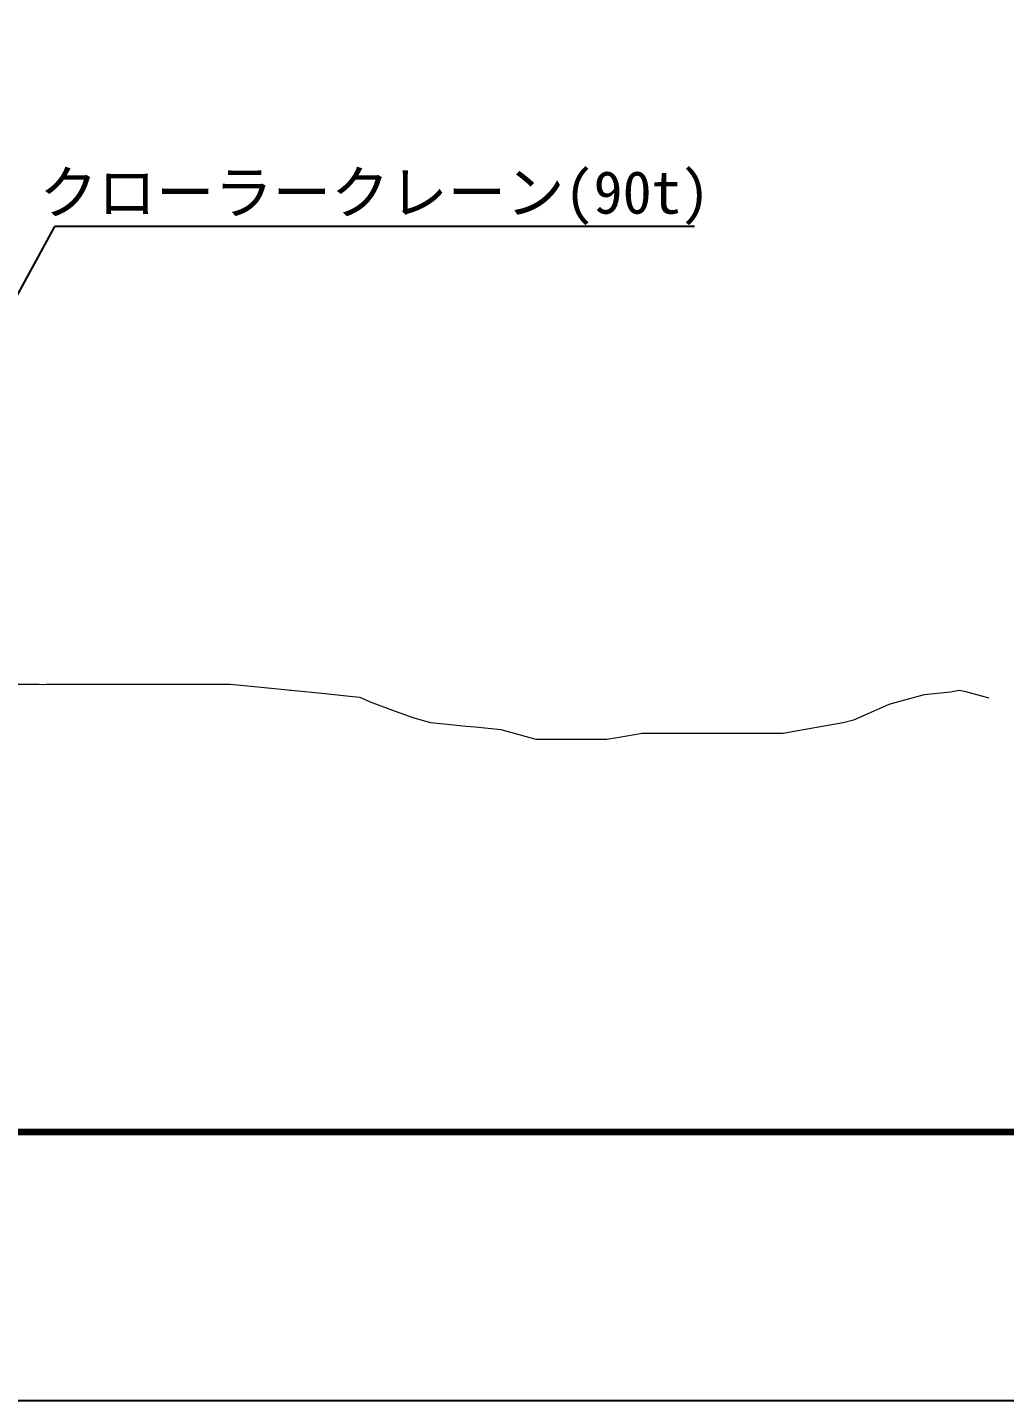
# Model space of a CAD drawing. Header units: millimetres. Extents: x -2078669 to -1085629, y -5987148 to 310365.
# Drawn here: x -1595492 to -1555512, y -802452 to -746259 of the extents above; entities that cross this region are included whole.
import ezdxf
from ezdxf.enums import TextEntityAlignment as Align

# ---------------------------------------------------------------- set-up
doc = ezdxf.new("R2010")
doc.units = ezdxf.units.MM
doc.header["$LTSCALE"] = 500
doc.layers.get('Defpoints').update_dxf_attribs({"color": 153})
for name, color, linetype, lineweight in [('D-BGD', 7, 'Continuous', 13), ('D-BYP-STR8', 5, 'Continuous', 25), ('D-TTL', 2, 'Continuous', 140)]:
    doc.layers.add(name, color=color, linetype=linetype, lineweight=lineweight)
doc.styles.add('MS ゴシック', font='MS Gothic.ttf')
doc.dimstyles.new('DIM-500-F', dxfattribs={"dimscale": 500, "dimtxt": 3.5, "dimasz": 2.5, "dimexe": 0, "dimexo": 2, "dimgap": 0.8, "dimtad": 1, "dimdec": 0, "dimzin": 0, "dimdsep": 46, "dimtxsty": 'MS ゴシック', "dimblk": 'OPEN', "dimcen": 0.1, "dimclrd": 256, "dimclre": 256, "dimclrt": 256, "dimaunit": 1, "dimadec": 4, "dimazin": 0, "dimtfac": 1, "dimtdec": 0, "dimtmove": 2, "dimatfit": 3, "dimldrblk": 'OPEN', "dimfxl": 1, "dimtolj": 1, "dimtzin": 0, "dimlwd": -1, "dimlwe": -1, "dimarcsym": 2})

# ---------------------------------------------------------------- blocks, each defined once
blk = doc.blocks.new('_Open')
at = {"color": 0, "linetype": 'ByBlock', "lineweight": -2}
for p, q in [((-1, 0.167), (0, 0)), ((-1, -0.167), (0, 0)), ((0, 0), (-1, 0))]:
    blk.add_line(p, q, dxfattribs=at)

msp = doc.modelspace()

# ---------------------------------------------------------------- linework, layer by layer
at = {"layer": 'D-BGD', "linetype": 'Continuous', "lineweight": 13, "elevation": 708000}
msp.add_lwpolyline([(-1556134.9, -773708.5), (-1557098.2, -773445.5), (-1557362.6, -773399.6), (-1557720, -773461.6), (-1558804.3, -773569.7), (-1559606.7, -773788.8), (-1560246.1, -773963.4), (-1561110.3, -774349.2), (-1561687.8, -774607), (-1562115.2, -774723.7), (-1563129.6, -774899.6), (-1564500.6, -775137.4), (-1564571.3, -775149.6), (-1564590.4, -775149.6), (-1564623.7, -775149.6), (-1565506, -775149.6), (-1566013.1, -775149.6), (-1567132.2, -775149.6), (-1567454.8, -775149.6), (-1567890.9, -775149.6), (-1568896.6, -775149.6), (-1569640.7, -775149.6), (-1570338.3, -775149.6), (-1571281.2, -775313.1), (-1571780.1, -775399.6), (-1572149.2, -775399.6), (-1573221.8, -775399.6), (-1574657.7, -775399.6), (-1574663.6, -775399), (-1574671.5, -775396.9), (-1576105.3, -775005.4), (-1577166.2, -774899.6), (-1577547.1, -774861.7), (-1578061.8, -774810.4), (-1578988.8, -774718), (-1579674.7, -774530.7), (-1580430.6, -774249), (-1581452.1, -773868.2), (-1581872.3, -773680.6), (-1582183.3, -773649.6), (-1583314.1, -773536.9), (-1584691.8, -773399.6), (-1584755.8, -773399.6), (-1584842.4, -773384.6), (-1586197.6, -773249.6), (-1587200.3, -773149.6), (-1587479.1, -773149.6), (-1587639.3, -773149.6), (-1588394.6, -773149.6), (-1589081.1, -773149.6), (-1589310.2, -773149.6), (-1589708.8, -773149.6), (-1590522.8, -773149.6), (-1591623, -773149.6), (-1591964.6, -773149.6), (-1592056.8, -773149.6), (-1592217.3, -773149.6), (-1592972.4, -773149.6), (-1593406.3, -773149.6), (-1594725.8, -773149.6), (-1594848.1, -773161.8), (-1595013.3, -773149.6), (-1596289.8, -773149.6)], dxfattribs=at)
at = {"layer": 'D-BYP-STR8'}
msp.add_line((-1568196.4, -754405, 708000), (-1594376.4, -754405, 708000), dxfattribs=at)
at = {"layer": 'D-TTL'}
msp.add_line((-1777887.6, -791452.3), (-1377887.6, -791452.3), dxfattribs=at)
at = {"layer": 'Defpoints', "color": 1}
msp.add_lwpolyline([(-1788137.6, -802452.3), (-1367637.6, -802452.3), (-1367637.6, -505452.3), (-1788137.6, -505452.3)], close=True, dxfattribs=at)

# ---------------------------------------------------------------- texts
at = {"layer": 'D-BYP-STR8', "style": 'MS ゴシック'}
msp.add_text('クローラークレーン(90t)', height=1750, dxfattribs=at).set_placement((-1581286.4, -754405, 708000), align=Align.BOTTOM_CENTER)

# ---------------------------------------------------------------- leaders
at = {"layer": 'D-BYP-STR8'}
msp.add_leader([(-1600404.5, -765467.1, 708000), (-1594376.4, -754405, 708000)], dimstyle='DIM-500-F', dxfattribs=at)

doc.saveas('drawing.dxf')
